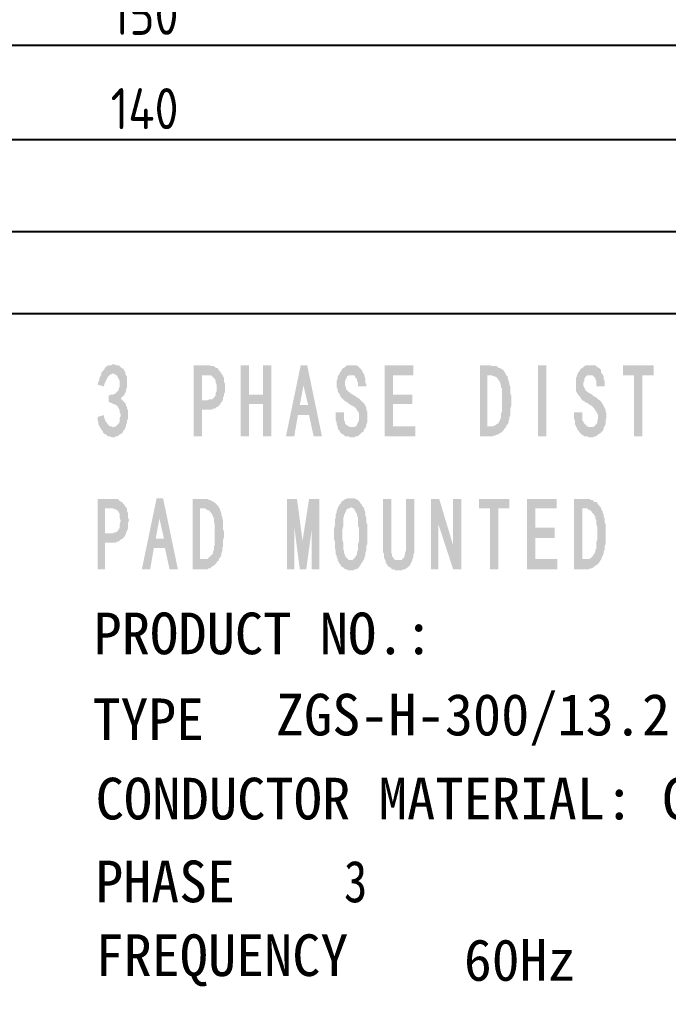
# Model space of a CAD drawing. Header units: millimetres. Extents: x 104637 to 116395, y -154925 to -148478.
# Drawn here: x 116283.9 to 116323.3, y -153448.2 to -153388.4 of the extents above; entities that cross this region are included whole.
import ezdxf

# ---------------------------------------------------------------- set-up
doc = ezdxf.new("R2010")
doc.units = ezdxf.units.MM
doc.header["$LTSCALE"] = 13
for name, color, linetype in [('1', 4, 'Continuous'), ('2', 3, 'Continuous'), ('PDF_Geometry', 7, 'Continuous')]:
    doc.layers.add(name, color=color, linetype=linetype)
doc.layers.add('标注、文本', color=3, linetype='Continuous', lineweight=25)
doc.styles.add('PDF FangSong', font='simfang.ttf')
doc.styles.get("Standard").update_dxf_attribs({"font": 'gbenor.shx', "bigfont": 'gbcbig.shx'})
doc.dimstyles.new('1-15', dxfattribs={"dimscale": 20, "dimtxt": 3.5, "dimasz": 2, "dimexe": 1.5, "dimexo": 0.5, "dimgap": 0.5, "dimtad": 1, "dimtoh": 1, "dimdec": 1, "dimdsep": 46, "dimtxsty": 'Standard', "dimcen": 2.5, "dimclrd": 3, "dimclre": 3, "dimclrt": 3, "dimadec": 0, "dimazin": 2, "dimtfac": 1, "dimtdec": 1, "dimtmove": 0, "dimatfit": 2, "dimfxl": 1, "dimarcsym": 0})
doc.dimstyles.new('ISO-25', dxfattribs={"dimtxt": 2.5, "dimasz": 2.5, "dimexe": 1.25, "dimexo": 0.625, "dimtad": 1, "dimtxsty": 'Standard', "dimcen": 2.5, "dimadec": 0, "dimazin": 0, "dimtfac": 1, "dimtmove": 0, "dimatfit": 3, "dimfxl": 1, "dimarcsym": 0})

# ---------------------------------------------------------------- blocks, each defined once
blk = doc.blocks.new('*D89')
at = {"layer": '1', "color": 3, "lineweight": -2}
for p, q in [((107931.11, -150500.663), (107931.11, -150616.731)), ((107957.11, -150500.663), (107957.11, -150616.731)), ((107893.61, -150594.231), (107856.11, -150594.231)), ((107931.11, -150594.231), (107957.11, -150594.231)), ((107994.61, -150594.231), (108099.897, -150594.231))]:
    blk.add_line(p, q, dxfattribs=at)
at = {"layer": '1', "color": 3, "lineweight": 30}
for points in [[(107893.61, -150587.981), (107893.61, -150600.481), (107931.11, -150594.231)], [(107994.61, -150587.981), (107994.61, -150600.481), (107957.11, -150594.231)]]:
    blk.add_solid(points, dxfattribs=at)
at = {"layer": '2', "color": 0, "linetype": 'Continuous', "lineweight": -2}
for p, q in [((116221.472, -153403.103), (116221.472, -153394.472)), ((116361.44, -153403.103), (116361.44, -153394.472)), ((116223.972, -153395.722), (116358.94, -153395.722))]:
    blk.add_line(p, q, dxfattribs=at)
at = {"layer": '2', "color": 0, "linetype": 'Continuous', "lineweight": 30}
for points in [[(116223.972, -153395.305), (116223.972, -153396.138), (116221.472, -153395.722)], [(116358.94, -153395.305), (116358.94, -153396.138), (116361.44, -153395.722)]]:
    blk.add_solid(points, dxfattribs=at)
at = {"layer": 'Defpoints', "color": 0, "lineweight": 30}
for p in [(107931.11, -150500.663), (107957.11, -150500.663), (107957.11, -150594.231)]:
    blk.add_point(p, dxfattribs=at)
at = {"layer": 'Defpoints', "color": 0, "linetype": 'Continuous', "lineweight": 30}
for p in [(116361.44, -153395.722), (116221.472, -153403.728), (116361.44, -153403.728)]:
    blk.add_point(p, dxfattribs=at)
at = {"layer": '1', "color": 2, "insert": (108066.693, -150560.481), "char_height": 52.5, "attachment_point": 5}
blk.add_mtext('26', dxfattribs=at)
at = {"layer": '2', "color": 0, "linetype": 'Continuous', "insert": (116291.456, -153393.847), "char_height": 2.5, "attachment_point": 5}
blk.add_mtext('140', dxfattribs=at)
blk = doc.blocks.new('*D90')
at = {"layer": '1', "color": 3, "lineweight": -2}
for p, q in [((107871.003, -150363.114), (107871.003, -150325.614)), ((107808.183, -150400.614), (107893.503, -150400.614)), ((107871.003, -150400.614), (107871.003, -150466.971)), ((107912.182, -150466.971), (107848.503, -150466.971)), ((107871.003, -150504.471), (107871.003, -150541.971)), ((107871.003, -150541.971), (107810.59, -150541.971))]:
    blk.add_line(p, q, dxfattribs=at)
at = {"layer": '1', "color": 3, "lineweight": 30}
for points in [[(107864.753, -150363.114), (107877.253, -150363.114), (107871.003, -150400.614)], [(107864.753, -150504.471), (107877.253, -150504.471), (107871.003, -150466.971)]]:
    blk.add_solid(points, dxfattribs=at)
at = {"layer": '2', "color": 0, "linetype": 'Continuous', "lineweight": -2}
for p, q in [((116216.473, -153400.687), (116216.473, -153388.732)), ((116366.495, -153400.687), (116366.495, -153388.732)), ((116218.973, -153389.982), (116363.995, -153389.982))]:
    blk.add_line(p, q, dxfattribs=at)
at = {"layer": '2', "color": 0, "linetype": 'Continuous', "lineweight": 30}
for points in [[(116218.973, -153389.565), (116218.973, -153390.398), (116216.473, -153389.982)], [(116363.995, -153389.565), (116363.995, -153390.398), (116366.495, -153389.982)]]:
    blk.add_solid(points, dxfattribs=at)
at = {"layer": 'Defpoints', "color": 0, "lineweight": 30}
for p in [(107808.183, -150400.614), (107871.003, -150466.971), (107912.182, -150466.971)]:
    blk.add_point(p, dxfattribs=at)
at = {"layer": 'Defpoints', "color": 0, "linetype": 'Continuous', "lineweight": 30}
for p in [(116366.495, -153389.982), (116216.473, -153401.312), (116366.495, -153401.312)]:
    blk.add_point(p, dxfattribs=at)
at = {"layer": '1', "color": 2, "insert": (107837.047, -150508.221), "char_height": 52.5, "attachment_point": 5}
blk.add_mtext('66', dxfattribs=at)
at = {"layer": '2', "color": 0, "linetype": 'Continuous', "insert": (116291.484, -153388.107), "char_height": 2.5, "attachment_point": 5}
blk.add_mtext('150', dxfattribs=at)
blk = doc.blocks.new('*D93')
at = {"layer": '1', "color": 3, "lineweight": -2}
for p, q in [((107931.11, -150180.706), (107931.11, -150616.731)), ((107836.121, -150332.706), (107836.121, -150616.731)), ((107873.621, -150594.231), (107893.61, -150594.231))]:
    blk.add_line(p, q, dxfattribs=at)
at = {"layer": '1', "color": 3}
for points in [[(107873.621, -150587.981), (107873.621, -150600.481), (107836.121, -150594.231)], [(107893.61, -150587.981), (107893.61, -150600.481), (107931.11, -150594.231)]]:
    blk.add_solid(points, dxfattribs=at)
at = {"layer": 'Defpoints', "color": 0}
for p in [(107931.11, -150180.706), (107836.121, -150332.706), (107931.11, -150594.231)]:
    blk.add_point(p, dxfattribs=at)
at = {"layer": 'Defpoints', "color": 0, "lineweight": 30}
for p in [(116363.011, -153404.674), (116359.924, -153407.948)]:
    blk.add_point(p, dxfattribs=at)
at = {"layer": '标注、文本', "color": 3, "lineweight": -2}
for p, q in [((116364.383, -153403.219), (116375.501, -153391.427)), ((116375.501, -153391.427), (116384.384, -153391.427)), ((116359.924, -153407.948), (116363.011, -153404.674)), ((116358.552, -153409.404), (116357.18, -153410.859))]:
    blk.add_line(p, q, dxfattribs=at)
at = {"layer": '标注、文本', "color": 3, "lineweight": 30}
for points in [[(116364.141, -153402.99), (116364.626, -153403.448), (116363.011, -153404.674)], [(116358.31, -153409.175), (116358.795, -153409.632), (116359.924, -153407.948)]]:
    blk.add_solid(points, dxfattribs=at)
at = {"layer": '1', "color": 2, "insert": (107883.616, -150560.481), "char_height": 52.5, "attachment_point": 5}
blk.add_mtext('95', dxfattribs=at)
at = {"layer": '标注、文本', "color": 3, "insert": (116380.443, -153389.227), "char_height": 2.4, "attachment_point": 5}
blk.add_mtext('4-∅4.5', dxfattribs=at)

msp = doc.modelspace()

# ---------------------------------------------------------------- hatches: boundary and pattern name
at = {"layer": '2', "linetype": 'Continuous', "transparency": 33554559}
for points in [[(116289.49, -153409.401), (116289.434, -153409.457), (116289.322, -153409.457), (116289.265, -153409.457), (116289.153, -153409.513), (116289.097, -153409.569), (116289.041, -153409.625), (116288.985, -153409.738), (116288.928, -153409.794), (116288.872, -153409.85), (116288.816, -153409.906), (116288.816, -153410.018), (116288.76, -153410.131), (116288.704, -153410.243), (116288.704, -153410.355), (116288.648, -153410.468), (116288.591, -153410.636), (116288.985, -153410.749), (116288.985, -153410.692), (116289.041, -153410.524), (116289.097, -153410.412), (116289.153, -153410.299), (116289.209, -153410.187), (116289.265, -153410.131), (116289.322, -153410.075), (116289.378, -153410.018), (116289.434, -153410.018), (116289.49, -153409.962), (116290.276, -153409.962), (116290.276, -153409.85), (116290.22, -153409.794), (116290.164, -153409.681), (116290.052, -153409.625), (116289.995, -153409.569), (116289.939, -153409.513), (116289.883, -153409.457), (116289.771, -153409.457), (116289.715, -153409.457), (116289.602, -153409.401)], [(116295.388, -153409.457), (116294.433, -153409.457), (116294.433, -153413.782), (116294.938, -153413.782), (116294.938, -153412.153), (116295.388, -153412.153), (116295.444, -153412.153), (116295.556, -153412.153), (116295.612, -153412.097), (116295.725, -153412.097), (116295.781, -153412.04), (116295.893, -153411.984), (116295.949, -153411.928), (116296.005, -153411.872), (116296.062, -153411.816), (116296.118, -153411.703), (116296.174, -153411.647), (116294.938, -153411.591), (116294.938, -153410.075), (116295.275, -153410.075), (116296.174, -153410.018), (116296.118, -153409.962), (116296.062, -153409.85), (116296.005, -153409.794), (116295.949, -153409.738), (116295.893, -153409.625), (116295.837, -153409.625), (116295.725, -153409.569), (116295.668, -153409.513), (116295.556, -153409.513), (116295.5, -153409.513)], [(116297.803, -153409.457), (116297.297, -153409.457), (116297.297, -153413.781), (116297.803, -153413.781), (116297.803, -153411.816), (116298.645, -153411.816), (116297.803, -153411.254)], [(116299.151, -153409.457), (116298.645, -153409.457), (116298.645, -153411.254), (116297.803, -153411.254), (116298.645, -153411.816), (116298.645, -153413.781), (116299.151, -153413.781)], [(116301.341, -153409.457), (116300.948, -153409.457), (116300.049, -153413.782), (116300.555, -153413.782), (116300.779, -153412.49), (116301.453, -153412.49), (116300.892, -153411.872), (116301.116, -153410.692)], [(116301.341, -153409.457), (116301.117, -153410.692), (116301.397, -153411.872), (116300.892, -153411.872), (116301.454, -153412.49), (116301.734, -153413.781), (116302.24, -153413.781)], [(116304.037, -153409.457), (116303.925, -153409.457), (116303.869, -153409.457), (116303.756, -153409.457), (116303.7, -153409.513), (116303.644, -153409.569), (116303.532, -153409.625), (116303.475, -153409.681), (116303.419, -153409.794), (116303.363, -153409.85), (116303.307, -153409.962), (116303.251, -153410.075), (116304.037, -153410.075), (116304.149, -153410.075), (116304.206, -153410.075), (116304.262, -153410.187), (116304.318, -153410.243), (116304.374, -153410.299), (116304.374, -153410.412), (116304.43, -153410.524), (116304.43, -153410.636), (116304.43, -153410.749), (116304.936, -153410.749), (116304.936, -153410.636), (116304.88, -153410.524), (116304.88, -153410.412), (116304.88, -153410.299), (116304.823, -153410.131), (116304.823, -153410.018), (116304.767, -153409.962), (116304.711, -153409.85), (116304.655, -153409.738), (116304.599, -153409.681), (116304.543, -153409.625), (116304.486, -153409.569), (116304.43, -153409.513), (116304.318, -153409.457), (116304.206, -153409.457), (116304.149, -153409.457)], [(116307.8, -153409.457), (116306.059, -153409.457), (116306.059, -153413.782), (116307.913, -153413.782), (116307.913, -153413.164), (116306.565, -153413.164), (116306.565, -153411.816), (116307.744, -153411.816), (116307.744, -153411.254), (116306.565, -153411.254), (116306.565, -153410.075), (116307.8, -153410.075)], [(116312.462, -153409.457), (116311.844, -153409.457), (116311.844, -153413.782), (116312.462, -153413.782), (116312.518, -153413.782), (116312.631, -153413.782), (116312.743, -153413.725), (116312.799, -153413.725), (116312.911, -153413.669), (116312.968, -153413.669), (116313.024, -153413.613), (116313.136, -153413.557), (116313.192, -153413.501), (116313.248, -153413.445), (116313.305, -153413.388), (116313.361, -153413.276), (116313.417, -153413.276), (116313.417, -153413.22), (116312.294, -153413.164), (116312.294, -153410.075), (116312.462, -153410.075), (116313.473, -153410.075), (116313.417, -153410.018), (116313.417, -153409.962), (116313.361, -153409.906), (116313.305, -153409.794), (116313.248, -153409.738), (116313.136, -153409.681), (116313.08, -153409.625), (116313.024, -153409.625), (116312.911, -153409.569), (116312.855, -153409.513), (116312.743, -153409.513), (116312.631, -153409.513), (116312.574, -153409.513)], [(116315.888, -153413.781), (116315.383, -153413.781), (116315.383, -153409.457), (116315.888, -153409.457)], [(116318.528, -153409.457), (116318.472, -153409.457), (116318.36, -153409.457), (116318.303, -153409.457), (116318.191, -153409.513), (116318.135, -153409.569), (116318.079, -153409.625), (116317.966, -153409.681), (116317.91, -153409.794), (116317.854, -153409.85), (116317.798, -153409.962), (116317.742, -153410.075), (116318.528, -153410.075), (116318.64, -153410.075), (116318.697, -153410.075), (116318.809, -153410.187), (116318.865, -153410.243), (116318.865, -153410.299), (116318.921, -153410.412), (116318.921, -153410.524), (116318.921, -153410.636), (116318.921, -153410.749), (116319.427, -153410.749), (116319.427, -153410.636), (116319.427, -153410.524), (116319.427, -153410.412), (116319.371, -153410.299), (116319.371, -153410.131), (116319.314, -153410.018), (116319.258, -153409.962), (116319.202, -153409.85), (116319.202, -153409.738), (116319.146, -153409.681), (116319.09, -153409.625), (116318.977, -153409.569), (116318.921, -153409.513), (116318.865, -153409.457), (116318.753, -153409.457), (116318.64, -153409.457)], [(116322.404, -153409.457), (116320.55, -153409.457), (116320.55, -153410.075), (116321.224, -153410.075), (116321.224, -153413.782), (116321.73, -153413.782), (116321.73, -153410.075), (116322.404, -153410.075)], [(116290.276, -153409.962), (116289.49, -153409.962), (116289.602, -153409.962), (116289.658, -153410.018), (116289.771, -153410.075), (116289.827, -153410.187), (116289.883, -153410.299), (116289.939, -153410.412), (116289.939, -153410.524), (116289.939, -153410.636), (116289.939, -153410.749), (116289.883, -153410.861), (116289.883, -153410.973), (116289.827, -153411.029), (116289.771, -153411.086), (116289.715, -153411.142), (116289.658, -153411.198), (116289.602, -153411.198), (116289.49, -153411.254), (116289.378, -153411.254), (116289.265, -153411.31), (116289.265, -153411.703), (116289.321, -153411.703), (116289.434, -153411.76), (116289.546, -153411.816), (116289.602, -153411.816), (116289.715, -153411.872), (116289.771, -153411.928), (116289.827, -153411.984), (116289.883, -153412.097), (116289.939, -153412.209), (116289.939, -153412.321), (116289.995, -153412.434), (116289.995, -153412.546), (116289.939, -153412.658), (116289.939, -153412.771), (116289.939, -153412.883), (116289.883, -153412.995), (116289.827, -153413.051), (116289.771, -153413.108), (116289.715, -153413.164), (116289.602, -153413.22), (116289.546, -153413.22), (116288.76, -153413.276), (116288.816, -153413.332), (116288.872, -153413.445), (116288.928, -153413.501), (116288.928, -153413.557), (116288.984, -153413.613), (116289.097, -153413.669), (116289.153, -153413.725), (116289.209, -153413.782), (116289.321, -153413.782), (116289.434, -153413.838), (116289.49, -153413.838), (116289.546, -153413.838), (116289.658, -153413.838), (116289.715, -153413.782), (116289.771, -153413.782), (116289.883, -153413.725), (116289.939, -153413.669), (116290.052, -153413.613), (116290.108, -153413.557), (116290.164, -153413.445), (116290.22, -153413.388), (116290.276, -153413.276), (116290.332, -153413.164), (116290.332, -153413.051), (116290.389, -153412.939), (116290.389, -153412.827), (116290.445, -153412.714), (116290.445, -153412.602), (116290.445, -153412.49), (116290.445, -153412.321), (116290.445, -153412.209), (116290.389, -153412.097), (116290.389, -153411.984), (116290.332, -153411.928), (116290.332, -153411.872), (116290.276, -153411.76), (116290.164, -153411.647), (116290.108, -153411.591), (116290.052, -153411.535), (116289.995, -153411.479), (116290.108, -153411.366), (116290.164, -153411.31), (116290.22, -153411.254), (116290.276, -153411.142), (116290.332, -153411.029), (116290.332, -153410.917), (116290.389, -153410.805), (116290.389, -153410.692), (116290.389, -153410.58), (116290.389, -153410.412), (116290.389, -153410.299), (116290.389, -153410.187), (116290.332, -153410.075)], [(116296.174, -153410.018), (116295.275, -153410.075), (116295.388, -153410.075), (116295.5, -153410.075), (116295.556, -153410.131), (116295.612, -153410.187), (116295.668, -153410.243), (116295.725, -153410.299), (116295.781, -153410.412), (116295.781, -153410.524), (116295.837, -153410.636), (116295.837, -153410.805), (116295.837, -153410.861), (116295.837, -153411.029), (116295.781, -153411.142), (116295.781, -153411.254), (116295.725, -153411.366), (116295.668, -153411.423), (116295.612, -153411.479), (116295.556, -153411.535), (116295.5, -153411.535), (116295.388, -153411.535), (116295.275, -153411.591), (116294.938, -153411.591), (116296.174, -153411.647), (116296.23, -153411.535), (116296.23, -153411.423), (116296.286, -153411.31), (116296.286, -153411.198), (116296.342, -153411.086), (116296.342, -153410.917), (116296.342, -153410.805), (116296.342, -153410.749), (116296.342, -153410.58), (116296.286, -153410.468), (116296.286, -153410.355), (116296.286, -153410.243), (116296.23, -153410.131)], [(116303.251, -153410.075), (116303.195, -153410.131), (116303.195, -153410.243), (116303.138, -153410.412), (116303.138, -153410.524), (116303.138, -153410.636), (116303.138, -153410.805), (116303.195, -153410.917), (116303.195, -153411.029), (116303.251, -153411.142), (116303.307, -153411.198), (116303.363, -153411.31), (116303.363, -153411.366), (116303.419, -153411.423), (116303.532, -153411.535), (116303.588, -153411.591), (116303.644, -153411.647), (116303.756, -153411.703), (116303.812, -153411.76), (116303.925, -153411.816), (116303.981, -153411.872), (116304.093, -153411.928), (116304.206, -153411.984), (116304.262, -153412.04), (116304.318, -153412.097), (116304.374, -153412.209), (116304.43, -153412.265), (116304.486, -153412.377), (116304.486, -153412.49), (116304.486, -153412.602), (116304.486, -153412.714), (116304.486, -153412.827), (116304.43, -153412.939), (116304.374, -153413.051), (116304.374, -153413.108), (116304.318, -153413.164), (116304.206, -153413.22), (116304.149, -153413.22), (116304.037, -153413.22), (116304.88, -153413.276), (116304.936, -153413.164), (116304.936, -153413.051), (116304.992, -153412.939), (116304.992, -153412.827), (116304.992, -153412.658), (116304.992, -153412.546), (116304.992, -153412.49), (116304.992, -153412.377), (116304.992, -153412.265), (116304.936, -153412.153), (116304.936, -153412.04), (116304.88, -153411.928), (116304.823, -153411.816), (116304.767, -153411.76), (116304.655, -153411.647), (116304.599, -153411.591), (116304.543, -153411.535), (116304.486, -153411.479), (116304.374, -153411.423), (116304.318, -153411.366), (116304.206, -153411.31), (116304.149, -153411.254), (116304.037, -153411.198), (116303.981, -153411.142), (116303.869, -153411.086), (116303.812, -153411.029), (116303.756, -153410.973), (116303.7, -153410.917), (116303.7, -153410.805), (116303.644, -153410.692), (116303.644, -153410.58), (116303.644, -153410.524), (116303.644, -153410.412), (116303.7, -153410.299), (116303.756, -153410.187), (116303.756, -153410.131), (116303.869, -153410.075), (116303.925, -153410.075), (116304.037, -153410.075)], [(116313.473, -153410.075), (116312.462, -153410.075), (116312.518, -153410.075), (116312.574, -153410.075), (116312.687, -153410.131), (116312.743, -153410.131), (116312.855, -153410.187), (116312.911, -153410.243), (116312.968, -153410.355), (116313.024, -153410.412), (116313.08, -153410.524), (116313.08, -153410.58), (116313.136, -153410.692), (116313.136, -153410.805), (116313.192, -153410.917), (116313.192, -153411.029), (116313.192, -153411.198), (116313.192, -153411.31), (116313.192, -153411.479), (116313.192, -153411.647), (116313.192, -153411.703), (116313.192, -153411.816), (116313.192, -153411.984), (116313.192, -153412.153), (116313.192, -153412.265), (116313.136, -153412.377), (116313.136, -153412.49), (116313.136, -153412.602), (116313.08, -153412.714), (116313.08, -153412.771), (116313.024, -153412.883), (116312.968, -153412.995), (116312.855, -153413.051), (116312.799, -153413.108), (116312.743, -153413.108), (116312.631, -153413.164), (116312.574, -153413.164), (116312.462, -153413.164), (116312.294, -153413.164), (116313.417, -153413.22), (116313.473, -153413.108), (116313.529, -153413.051), (116313.585, -153412.939), (116313.585, -153412.827), (116313.642, -153412.714), (116313.642, -153412.602), (116313.698, -153412.49), (116313.698, -153412.377), (116313.698, -153412.209), (116313.698, -153412.097), (116313.754, -153411.928), (116313.754, -153411.816), (116313.754, -153411.647), (116313.754, -153411.479), (116313.754, -153411.31), (116313.698, -153411.198), (116313.698, -153411.029), (116313.698, -153410.917), (116313.698, -153410.805), (116313.642, -153410.636), (116313.642, -153410.524), (116313.585, -153410.468), (116313.585, -153410.355), (116313.529, -153410.243), (116313.529, -153410.131)], [(116317.742, -153410.075), (116317.742, -153410.131), (116317.686, -153410.243), (116317.686, -153410.412), (116317.686, -153410.524), (116317.686, -153410.636), (116317.686, -153410.805), (116317.686, -153410.917), (116317.686, -153411.029), (116317.742, -153411.142), (116317.798, -153411.198), (116317.854, -153411.31), (116317.91, -153411.366), (116317.966, -153411.423), (116318.023, -153411.535), (116318.079, -153411.591), (116318.191, -153411.647), (116318.247, -153411.703), (116318.36, -153411.76), (116318.472, -153411.816), (116318.528, -153411.872), (116318.64, -153411.928), (116318.697, -153411.984), (116318.753, -153412.04), (116318.809, -153412.097), (116318.865, -153412.209), (116318.921, -153412.265), (116318.977, -153412.377), (116319.034, -153412.49), (116319.034, -153412.602), (116319.034, -153412.714), (116318.977, -153412.827), (116318.977, -153412.939), (116318.921, -153413.051), (116318.865, -153413.108), (116318.809, -153413.164), (116318.753, -153413.22), (116318.64, -153413.22), (116318.528, -153413.22), (116319.371, -153413.276), (116319.427, -153413.164), (116319.483, -153413.051), (116319.483, -153412.939), (116319.483, -153412.827), (116319.539, -153412.658), (116319.539, -153412.546), (116319.539, -153412.49), (116319.539, -153412.377), (116319.483, -153412.265), (116319.483, -153412.153), (116319.427, -153412.04), (116319.371, -153411.928), (116319.314, -153411.816), (116319.258, -153411.76), (116319.202, -153411.647), (116319.146, -153411.591), (116319.034, -153411.535), (116318.977, -153411.479), (116318.921, -153411.423), (116318.809, -153411.366), (116318.697, -153411.31), (116318.697, -153411.254), (116318.584, -153411.198), (116318.472, -153411.142), (116318.416, -153411.086), (116318.303, -153411.029), (116318.247, -153410.973), (116318.247, -153410.917), (116318.191, -153410.805), (116318.135, -153410.692), (116318.135, -153410.58), (116318.135, -153410.524), (116318.191, -153410.412), (116318.191, -153410.299), (116318.247, -153410.187), (116318.303, -153410.131), (116318.36, -153410.075), (116318.472, -153410.075), (116318.528, -153410.075)], [(116288.985, -153412.49), (116288.591, -153412.602), (116288.591, -153412.658), (116288.591, -153412.771), (116288.648, -153412.939), (116288.648, -153413.051), (116288.704, -153413.164), (116288.76, -153413.276), (116289.546, -153413.22), (116289.49, -153413.22), (116289.434, -153413.164), (116289.322, -153413.164), (116289.265, -153413.108), (116289.209, -153413.051), (116289.153, -153412.939), (116289.097, -153412.883), (116289.041, -153412.771), (116288.985, -153412.602)], [(116303.588, -153412.321), (116303.082, -153412.321), (116303.082, -153412.546), (116303.082, -153412.714), (116303.082, -153412.827), (116303.138, -153412.939), (116303.138, -153413.051), (116303.195, -153413.164), (116303.195, -153413.276), (116303.251, -153413.388), (116303.307, -153413.444), (116303.363, -153413.557), (116303.419, -153413.613), (116303.532, -153413.669), (116303.588, -153413.725), (116303.644, -153413.782), (116303.756, -153413.782), (116303.869, -153413.782), (116303.925, -153413.838), (116304.037, -153413.838), (116304.093, -153413.838), (116304.206, -153413.838), (116304.318, -153413.782), (116304.374, -153413.782), (116304.486, -153413.725), (116304.543, -153413.669), (116304.599, -153413.613), (116304.655, -153413.557), (116304.767, -153413.501), (116304.767, -153413.444), (116304.823, -153413.332), (116304.88, -153413.276), (116304.037, -153413.22), (116303.925, -153413.22), (116303.869, -153413.164), (116303.756, -153413.108), (116303.7, -153413.051), (116303.644, -153412.995), (116303.644, -153412.883), (116303.588, -153412.827), (116303.588, -153412.658), (116303.588, -153412.546)], [(116318.079, -153412.321), (116317.573, -153412.321), (116317.573, -153412.546), (116317.573, -153412.714), (116317.629, -153412.827), (116317.629, -153412.939), (116317.629, -153413.051), (116317.686, -153413.164), (116317.742, -153413.276), (116317.798, -153413.388), (116317.854, -153413.444), (116317.91, -153413.557), (116317.966, -153413.613), (116318.023, -153413.669), (116318.135, -153413.725), (116318.191, -153413.782), (116318.247, -153413.782), (116318.36, -153413.782), (116318.472, -153413.838), (116318.528, -153413.838), (116318.64, -153413.838), (116318.753, -153413.838), (116318.809, -153413.782), (116318.921, -153413.782), (116318.977, -153413.725), (116319.034, -153413.669), (116319.146, -153413.613), (116319.202, -153413.557), (116319.258, -153413.501), (116319.314, -153413.444), (116319.371, -153413.332), (116319.371, -153413.276), (116318.528, -153413.22), (116318.472, -153413.22), (116318.36, -153413.164), (116318.303, -153413.108), (116318.247, -153413.051), (116318.191, -153412.995), (116318.135, -153412.883), (116318.079, -153412.827), (116318.079, -153412.658), (116318.079, -153412.546)], [(116289.546, -153417.601), (116288.591, -153417.601), (116288.591, -153421.869), (116289.041, -153421.869), (116289.041, -153420.241), (116289.546, -153420.241), (116289.602, -153420.241), (116289.715, -153420.241), (116289.771, -153420.184), (116289.883, -153420.184), (116289.939, -153420.128), (116289.995, -153420.072), (116290.108, -153420.016), (116290.164, -153419.96), (116290.22, -153419.904), (116290.276, -153419.791), (116290.332, -153419.735), (116289.041, -153419.679), (116289.041, -153418.162), (116289.434, -153418.162), (116290.332, -153418.106), (116290.276, -153418.05), (116290.22, -153417.938), (116290.164, -153417.882), (116290.108, -153417.825), (116290.052, -153417.769), (116289.939, -153417.713), (116289.883, -153417.657), (116289.827, -153417.601), (116289.715, -153417.601), (116289.602, -153417.601)], [(116292.579, -153417.545), (116292.186, -153417.545), (116291.287, -153421.869), (116291.793, -153421.869), (116292.017, -153420.578), (116292.691, -153420.578), (116292.13, -153420.016), (116292.354, -153418.78)], [(116292.579, -153417.545), (116292.354, -153418.78), (116292.635, -153420.016), (116292.13, -153420.016), (116292.692, -153420.578), (116292.972, -153421.869), (116293.478, -153421.869)], [(116294.994, -153417.601), (116294.377, -153417.601), (116294.377, -153421.869), (116294.994, -153421.869), (116295.051, -153421.869), (116295.163, -153421.869), (116295.275, -153421.869), (116295.331, -153421.813), (116295.444, -153421.813), (116295.5, -153421.757), (116295.556, -153421.701), (116295.668, -153421.645), (116295.725, -153421.589), (116295.781, -153421.532), (116295.837, -153421.476), (116295.893, -153421.364), (116295.949, -153421.364), (116295.949, -153421.308), (116294.826, -153421.252), (116294.826, -153418.162), (116294.994, -153418.162), (116296.005, -153418.162), (116295.949, -153418.106), (116295.949, -153418.05), (116295.893, -153417.994), (116295.837, -153417.938), (116295.725, -153417.825), (116295.668, -153417.769), (116295.612, -153417.769), (116295.556, -153417.713), (116295.444, -153417.657), (116295.388, -153417.657), (116295.275, -153417.601), (116295.163, -153417.601), (116295.107, -153417.601)], [(116300.723, -153417.601), (116300.105, -153417.601), (116300.105, -153421.869), (116300.555, -153421.869), (116300.555, -153419.286)], [(116300.723, -153417.601), (116300.555, -153419.286), (116300.892, -153421.869), (116301.06, -153420.128)], [(116302.071, -153417.601), (116301.454, -153417.601), (116301.06, -153420.128), (116300.892, -153421.869), (116301.285, -153421.869), (116301.622, -153419.398)], [(116302.071, -153417.601), (116301.622, -153419.398), (116301.622, -153421.869), (116302.071, -153421.869)], [(116303.981, -153417.545), (116303.869, -153417.545), (116303.813, -153417.545), (116303.7, -153417.601), (116303.644, -153417.601), (116303.588, -153417.657), (116303.476, -153417.713), (116303.419, -153417.769), (116303.363, -153417.882), (116303.307, -153417.938), (116303.251, -153418.05), (116303.195, -153418.106), (116303.981, -153418.106), (116304.037, -153418.106), (116304.15, -153418.163), (116304.206, -153418.219), (116304.262, -153418.331), (116304.318, -153418.443), (116304.374, -153418.499), (116304.374, -153418.612), (116304.43, -153418.724), (116304.43, -153418.837), (116304.43, -153418.949), (116304.43, -153419.061), (116304.43, -153419.23), (116304.487, -153419.342), (116304.487, -153419.511), (116304.487, -153419.735), (116304.487, -153419.848), (116304.487, -153420.016), (116304.487, -153420.185), (116304.43, -153420.353), (116304.43, -153420.465), (116304.43, -153420.578), (116304.43, -153420.69), (116304.374, -153420.802), (116304.374, -153420.915), (116304.374, -153420.971), (116304.318, -153421.027), (116304.262, -153421.139), (116304.206, -153421.195), (116304.15, -153421.252), (116304.093, -153421.308), (116303.981, -153421.308), (116304.711, -153421.42), (116304.767, -153421.308), (116304.824, -153421.252), (116304.824, -153421.139), (116304.88, -153421.027), (116304.88, -153420.971), (116304.88, -153420.858), (116304.936, -153420.746), (116304.936, -153420.578), (116304.936, -153420.465), (116304.992, -153420.353), (116304.992, -153420.185), (116304.992, -153420.016), (116304.992, -153419.904), (116304.992, -153419.735), (116304.992, -153419.567), (116304.992, -153419.398), (116304.992, -153419.286), (116304.992, -153419.117), (116304.936, -153419.005), (116304.936, -153418.837), (116304.936, -153418.724), (116304.88, -153418.612), (116304.88, -153418.499), (116304.88, -153418.387), (116304.824, -153418.275), (116304.824, -153418.219), (116304.767, -153418.106), (116304.711, -153418.05), (116304.655, -153417.938), (116304.599, -153417.882), (116304.543, -153417.769), (116304.487, -153417.713), (116304.43, -153417.657), (116304.318, -153417.601), (116304.262, -153417.601), (116304.206, -153417.545), (116304.093, -153417.545)], [(116306.452, -153417.601), (116305.947, -153417.601), (116305.947, -153420.578), (116305.947, -153420.634), (116305.947, -153420.802), (116306.003, -153420.915), (116306.003, -153421.027), (116306.003, -153421.139), (116306.059, -153421.252), (116306.115, -153421.364), (116306.115, -153421.476), (116306.171, -153421.532), (116306.228, -153421.645), (116306.284, -153421.701), (116306.396, -153421.757), (116306.452, -153421.813), (116306.508, -153421.869), (116306.621, -153421.869), (116306.677, -153421.926), (116306.789, -153421.926), (116306.902, -153421.926), (116307.014, -153421.926), (116307.126, -153421.926), (116307.182, -153421.869), (116307.295, -153421.869), (116307.351, -153421.813), (116307.463, -153421.757), (116307.519, -153421.701), (116307.576, -153421.645), (116307.632, -153421.532), (116307.688, -153421.42), (116307.744, -153421.308), (116306.902, -153421.308), (116306.789, -153421.308), (116306.733, -153421.308), (116306.621, -153421.252), (116306.565, -153421.139), (116306.508, -153421.083), (116306.508, -153420.971), (116306.452, -153420.858), (116306.452, -153420.746), (116306.452, -153420.578)], [(116307.856, -153417.601), (116307.351, -153417.601), (116307.351, -153420.578), (116307.351, -153420.746), (116307.295, -153420.858), (116307.295, -153420.971), (116307.239, -153421.083), (116307.239, -153421.139), (116307.126, -153421.252), (116307.07, -153421.308), (116307.014, -153421.308), (116306.902, -153421.308), (116307.744, -153421.308), (116307.744, -153421.252), (116307.8, -153421.139), (116307.8, -153420.971), (116307.856, -153420.858), (116307.856, -153420.746), (116307.856, -153420.578)], [(116309.373, -153417.601), (116308.868, -153417.601), (116308.868, -153421.869), (116309.317, -153421.869), (116309.317, -153419.117)], [(116309.373, -153417.601), (116309.317, -153419.117), (116310.216, -153421.869), (116310.216, -153420.409)], [(116310.721, -153417.601), (116310.216, -153417.601), (116310.216, -153420.409), (116310.216, -153421.869), (116310.721, -153421.869)], [(116313.642, -153417.601), (116311.788, -153417.601), (116311.788, -153418.162), (116312.462, -153418.162), (116312.462, -153421.869), (116312.968, -153421.869), (116312.968, -153418.162), (116313.642, -153418.162)], [(116316.506, -153417.601), (116314.709, -153417.601), (116314.709, -153421.869), (116316.562, -153421.869), (116316.562, -153421.252), (116315.214, -153421.252), (116315.214, -153419.96), (116316.394, -153419.96), (116316.394, -153419.342), (116315.214, -153419.342), (116315.214, -153418.162), (116316.506, -153418.162)], [(116318.191, -153417.601), (116317.573, -153417.601), (116317.573, -153421.869), (116318.191, -153421.869), (116318.303, -153421.869), (116318.36, -153421.869), (116318.472, -153421.869), (116318.584, -153421.813), (116318.64, -153421.813), (116318.753, -153421.757), (116318.809, -153421.701), (116318.865, -153421.645), (116318.977, -153421.589), (116319.034, -153421.532), (116319.09, -153421.476), (116319.146, -153421.364), (116319.202, -153421.308), (116318.079, -153421.252), (116318.079, -153418.162), (116318.191, -153418.162), (116319.202, -153418.162), (116319.202, -153418.106), (116319.146, -153418.05), (116319.09, -153417.994), (116319.034, -153417.938), (116318.977, -153417.825), (116318.921, -153417.769), (116318.809, -153417.769), (116318.753, -153417.713), (116318.697, -153417.657), (116318.584, -153417.657), (116318.528, -153417.601), (116318.416, -153417.601), (116318.303, -153417.601)], [(116290.333, -153418.106), (116289.434, -153418.163), (116289.546, -153418.163), (116289.602, -153418.219), (116289.715, -153418.219), (116289.771, -153418.275), (116289.827, -153418.331), (116289.883, -153418.387), (116289.939, -153418.5), (116289.939, -153418.612), (116289.939, -153418.724), (116289.996, -153418.893), (116289.996, -153418.949), (116289.939, -153419.117), (116289.939, -153419.23), (116289.939, -153419.342), (116289.883, -153419.454), (116289.827, -153419.511), (116289.771, -153419.567), (116289.715, -153419.623), (116289.602, -153419.623), (116289.546, -153419.679), (116289.434, -153419.679), (116289.041, -153419.679), (116290.333, -153419.735), (116290.333, -153419.623), (116290.389, -153419.511), (116290.445, -153419.398), (116290.445, -153419.286), (116290.445, -153419.174), (116290.445, -153419.061), (116290.501, -153418.893), (116290.501, -153418.837), (116290.445, -153418.724), (116290.445, -153418.556), (116290.445, -153418.443), (116290.389, -153418.331), (116290.389, -153418.219)], [(116296.005, -153418.163), (116294.994, -153418.163), (116295.051, -153418.163), (116295.107, -153418.163), (116295.219, -153418.219), (116295.275, -153418.275), (116295.388, -153418.275), (116295.444, -153418.387), (116295.5, -153418.443), (116295.556, -153418.5), (116295.556, -153418.556), (116295.612, -153418.612), (116295.612, -153418.668), (116295.668, -153418.78), (116295.668, -153418.893), (116295.668, -153419.005), (116295.725, -153419.117), (116295.725, -153419.286), (116295.725, -153419.398), (116295.725, -153419.567), (116295.725, -153419.735), (116295.725, -153419.791), (116295.725, -153419.96), (116295.725, -153420.072), (116295.725, -153420.241), (116295.725, -153420.353), (116295.668, -153420.522), (116295.668, -153420.634), (116295.668, -153420.69), (116295.612, -153420.802), (116295.612, -153420.915), (116295.556, -153420.971), (116295.444, -153421.083), (116295.388, -153421.139), (116295.331, -153421.196), (116295.275, -153421.252), (116295.163, -153421.252), (116295.051, -153421.252), (116294.994, -153421.252), (116294.826, -153421.252), (116295.949, -153421.308), (116296.005, -153421.196), (116296.062, -153421.139), (116296.118, -153421.027), (116296.118, -153420.915), (116296.174, -153420.802), (116296.174, -153420.69), (116296.174, -153420.578), (116296.23, -153420.465), (116296.23, -153420.353), (116296.23, -153420.185), (116296.23, -153420.072), (116296.286, -153419.904), (116296.286, -153419.735), (116296.286, -153419.567), (116296.23, -153419.454), (116296.23, -153419.286), (116296.23, -153419.117), (116296.23, -153419.005), (116296.23, -153418.893), (116296.174, -153418.78), (116296.174, -153418.668), (116296.118, -153418.556), (116296.118, -153418.443), (116296.062, -153418.331), (116296.062, -153418.275)], [(116303.195, -153418.106), (116303.195, -153418.219), (116303.139, -153418.275), (116303.139, -153418.387), (116303.082, -153418.5), (116303.082, -153418.612), (116303.082, -153418.724), (116303.026, -153418.837), (116303.026, -153418.949), (116303.026, -153419.117), (116303.026, -153419.23), (116302.97, -153419.398), (116302.97, -153419.567), (116302.97, -153419.735), (116302.97, -153419.904), (116302.97, -153420.016), (116303.026, -153420.185), (116303.026, -153420.353), (116303.026, -153420.465), (116303.026, -153420.578), (116303.082, -153420.746), (116303.082, -153420.859), (116303.082, -153420.971), (116303.139, -153421.027), (116303.139, -153421.139), (116303.195, -153421.252), (116303.195, -153421.308), (116303.251, -153421.42), (116303.307, -153421.533), (116303.363, -153421.589), (116303.419, -153421.701), (116303.532, -153421.757), (116303.588, -153421.813), (116303.644, -153421.87), (116303.756, -153421.87), (116303.813, -153421.926), (116303.925, -153421.926), (116303.981, -153421.926), (116304.093, -153421.926), (116304.15, -153421.926), (116304.262, -153421.87), (116304.318, -153421.87), (116304.43, -153421.813), (116304.487, -153421.757), (116304.543, -153421.645), (116304.599, -153421.589), (116304.655, -153421.476), (116304.711, -153421.42), (116303.981, -153421.308), (116303.925, -153421.308), (116303.869, -153421.308), (116303.813, -153421.252), (116303.7, -153421.139), (116303.644, -153421.027), (116303.644, -153420.971), (116303.588, -153420.915), (116303.588, -153420.802), (116303.588, -153420.746), (116303.532, -153420.634), (116303.532, -153420.522), (116303.532, -153420.353), (116303.532, -153420.241), (116303.476, -153420.072), (116303.476, -153419.904), (116303.476, -153419.735), (116303.476, -153419.623), (116303.476, -153419.454), (116303.532, -153419.286), (116303.532, -153419.117), (116303.532, -153419.005), (116303.532, -153418.837), (116303.532, -153418.724), (116303.588, -153418.668), (116303.588, -153418.556), (116303.644, -153418.5), (116303.644, -153418.443), (116303.7, -153418.331), (116303.756, -153418.219), (116303.869, -153418.163), (116303.925, -153418.163), (116303.981, -153418.106)], [(116319.202, -153418.163), (116318.191, -153418.163), (116318.247, -153418.163), (116318.36, -153418.163), (116318.416, -153418.219), (116318.528, -153418.275), (116318.584, -153418.275), (116318.641, -153418.387), (116318.697, -153418.443), (116318.753, -153418.5), (116318.809, -153418.556), (116318.809, -153418.612), (116318.865, -153418.668), (116318.865, -153418.78), (116318.921, -153418.893), (116318.921, -153419.005), (116318.921, -153419.117), (116318.978, -153419.286), (116318.978, -153419.398), (116318.978, -153419.567), (116318.978, -153419.735), (116318.978, -153419.791), (116318.978, -153419.96), (116318.978, -153420.072), (116318.921, -153420.241), (116318.921, -153420.353), (116318.921, -153420.522), (116318.921, -153420.634), (116318.865, -153420.69), (116318.865, -153420.802), (116318.809, -153420.915), (116318.753, -153420.971), (116318.697, -153421.083), (116318.641, -153421.139), (116318.584, -153421.196), (116318.472, -153421.252), (116318.416, -153421.252), (116318.304, -153421.252), (116318.191, -153421.252), (116318.079, -153421.252), (116319.202, -153421.308), (116319.258, -153421.196), (116319.258, -153421.139), (116319.315, -153421.027), (116319.371, -153420.915), (116319.371, -153420.802), (116319.427, -153420.69), (116319.427, -153420.578), (116319.427, -153420.465), (116319.483, -153420.353), (116319.483, -153420.185), (116319.483, -153420.072), (116319.483, -153419.904), (116319.483, -153419.735), (116319.483, -153419.567), (116319.483, -153419.454), (116319.483, -153419.286), (116319.483, -153419.117), (116319.427, -153419.005), (116319.427, -153418.893), (116319.427, -153418.78), (116319.371, -153418.668), (116319.371, -153418.556), (116319.315, -153418.443), (116319.315, -153418.331), (116319.258, -153418.275)]]:
    msp.add_hatch(color=256, dxfattribs=at).paths.add_polyline_path(points)

# ---------------------------------------------------------------- linework, layer by layer
at = {"layer": 'PDF_Geometry', "lineweight": 25}
for points in [[(116216.473, -153401.312), (116366.495, -153401.312), (116366.495, -153576.328), (116216.473, -153576.328), (116216.473, -153401.312)], [(116228.437, -153406.311), (116354.475, -153406.311)]]:
    msp.add_lwpolyline(points, dxfattribs=at)

# ---------------------------------------------------------------- texts
at = {"layer": '2', "linetype": 'Continuous', "char_height": 2.53409, "attachment_point": 7, "style": 'PDF FangSong'}
for s, insert in [('{\\W0.99786;PRODUCT NO.:}', (116288.343, -153427.079)), ('{\\W0.9935;ZGS-H-300/13.2}', (116299.435, -153432.596)), ('\\W0.981255;TYPE', (116288.3, -153432.263)), ('{\\W0.9985;CONDUCTOR MATERIAL: COPPER}', (116288.474, -153437.129)), ('\\W0.985228;PHASE', (116288.459, -153442.168)), ('\\W0.824342;3', (116303.577, -153442.168)), ('\\W0.990925;FREQUENCY', (116288.474, -153447.251)), ('\\W0.980805;60Hz', (116310.875, -153446.946))]:
    msp.add_mtext(s, dxfattribs=dict(at, insert=insert))

# ---------------------------------------------------------------- dimensions: what is measured, and where the dimension line sits
at = {"layer": '2', "linetype": 'Continuous'}
for base, p1, p2, picture, middle in [((116366.495, -153389.982), (116216.473, -153401.312), (116366.495, -153401.312), '*D90', (116291.484, -153388.107)), ((116361.44, -153395.722), (116221.472, -153403.728), (116361.44, -153403.728), '*D89', (116291.456, -153393.847))]:
    dim = msp.add_linear_dim(base=base, p1=p1, p2=p2, dimstyle='ISO-25', override={"dimdec": 0}, dxfattribs=at)
    dim.commit()
    dim.dimension.update_dxf_attribs({"geometry": picture, "text_midpoint": middle})
at = {"layer": '标注、文本'}
dim = msp.add_diameter_dim_2p(p1=(116359.924, -153407.948), p2=(116363.011, -153404.674), text='4-<>', dimstyle='1-15', override={"dimtxt": 0.12, "dimasz": 0.1, "dimgap": 0.05}, dxfattribs=at)
dim.commit()
dim.dimension.update_dxf_attribs({"geometry": '*D93', "text_midpoint": (116380.443, -153391.427), "dimtype": 163})

doc.saveas('drawing.dxf')
